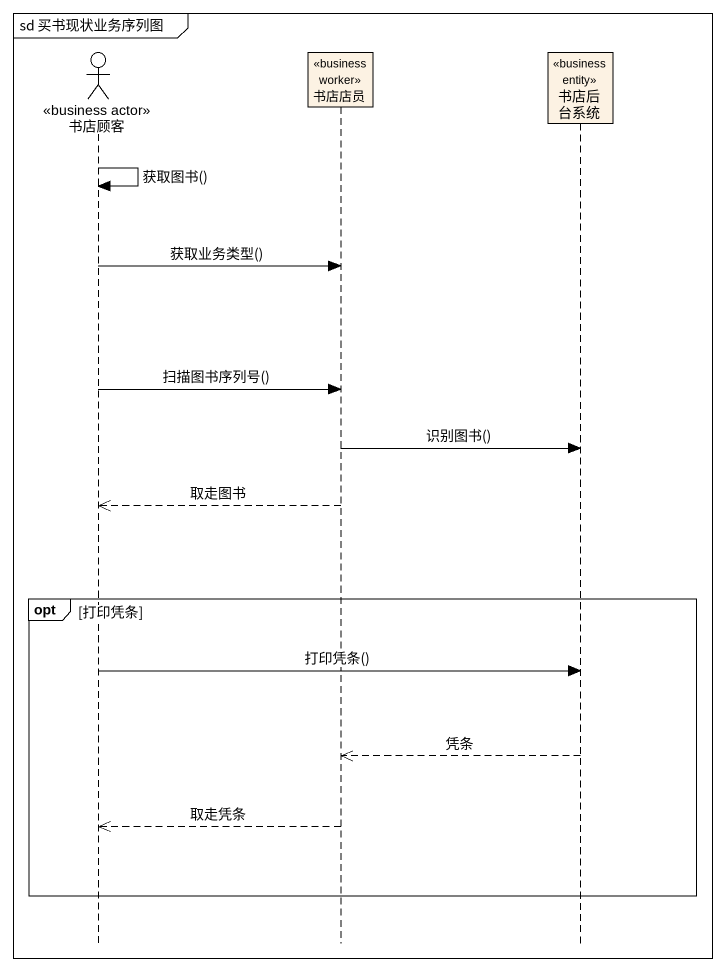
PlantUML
@startuml
mainframe sd 买书现状业务序列图
hide footbox
actor 书店顾客 <<business actor>>
participant 书店店员 <<business worker>>
participant 书店后台系统 <<business entity>>

书店顾客 -> 书店顾客 : 获取图书()
书店顾客 -> 书店店员 : 获取业务类型()
书店顾客 -> 书店店员 : 扫描图书序列号()
书店店员 -> 书店后台系统 : 识别图书()
书店店员 -->> 书店顾客 : 取走图书
opt 打印凭条
  书店顾客 -> 书店后台系统 : 打印凭条()
  书店后台系统 -->> 书店店员 : 凭条
  书店店员 -->> 书店顾客 : 取走凭条
end
@enduml
